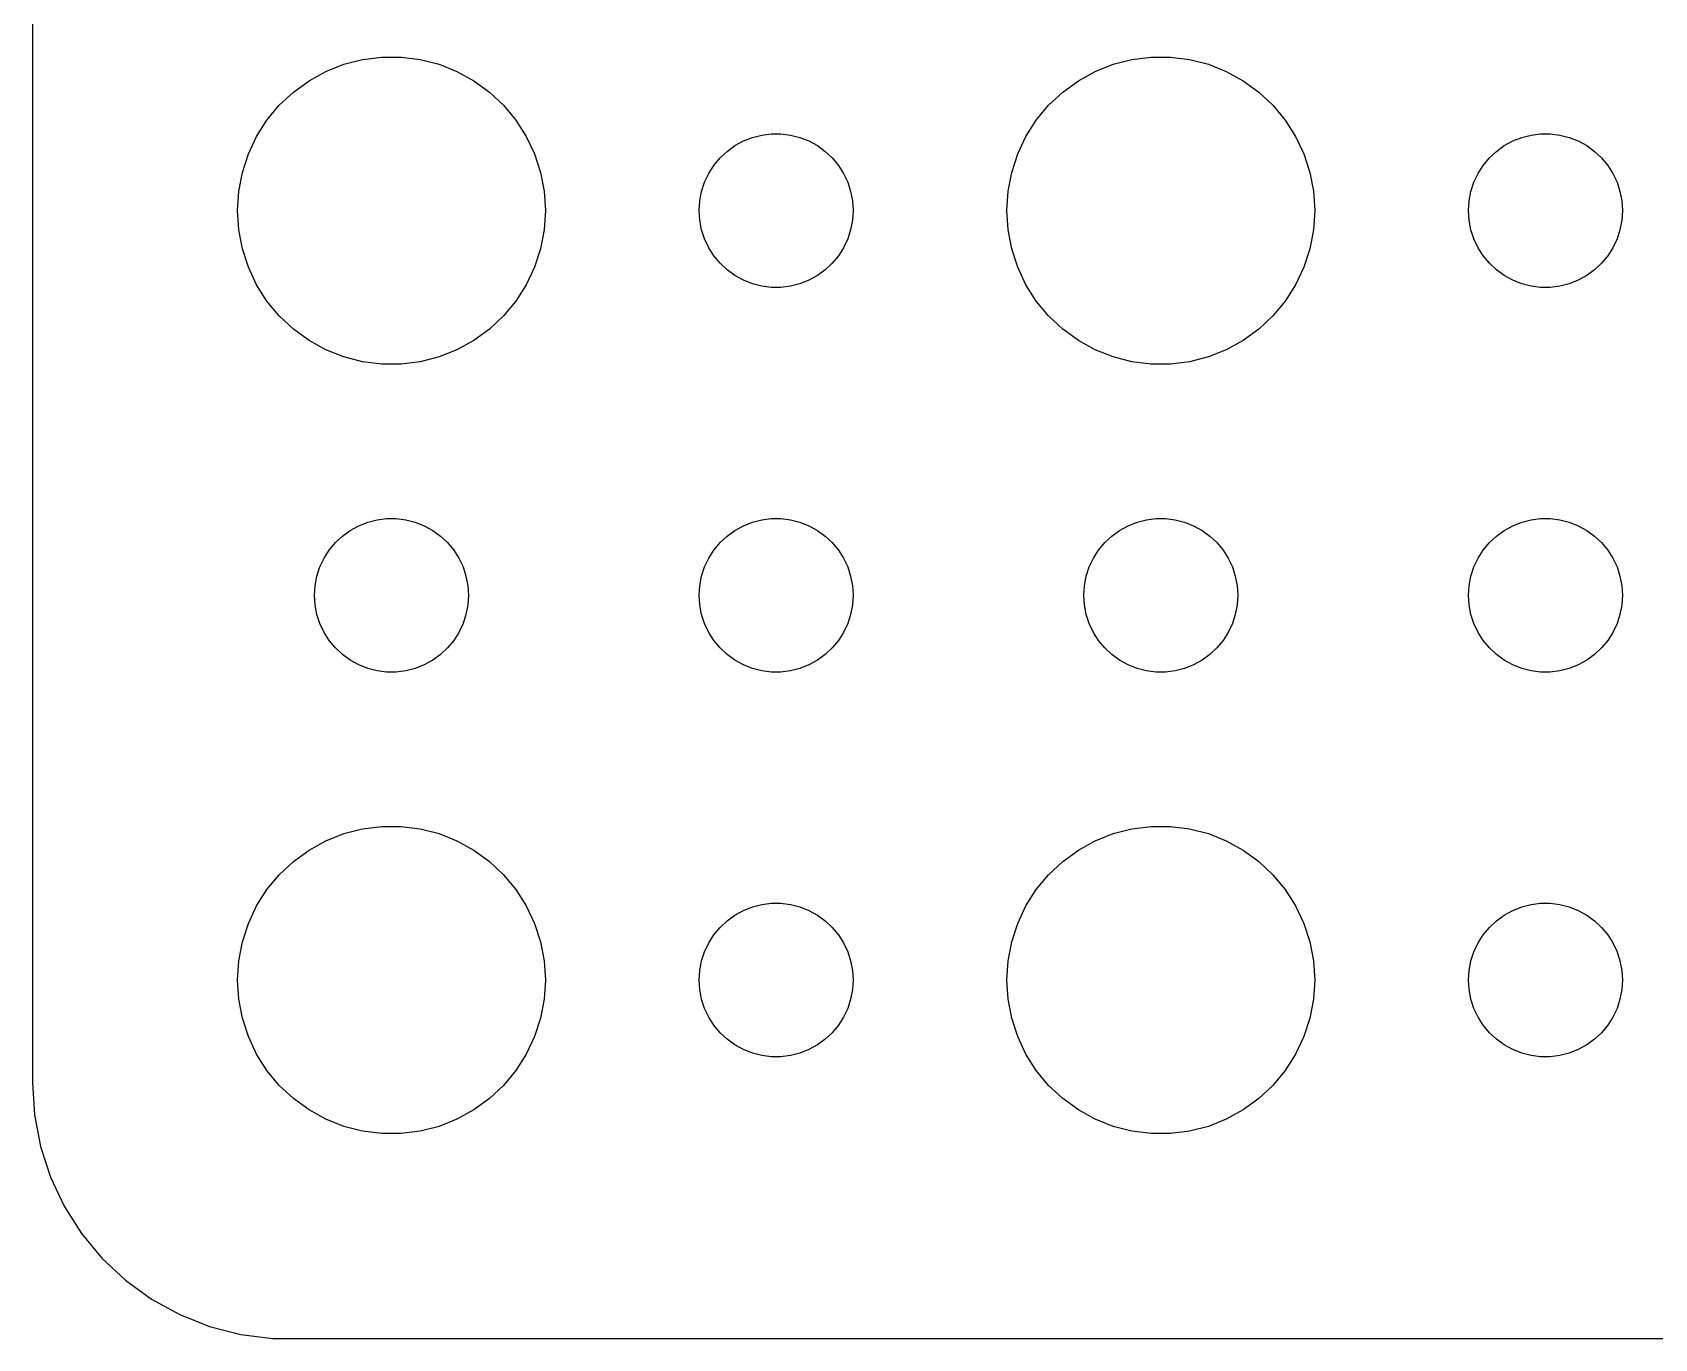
# Model space of a CAD drawing. Header units: metres. Extents: x -134 to 134, y 62 to 166.
# Drawn here: x -134.5 to -102.87, y 62.01 to 87.47 of the extents above; entities that cross this region are included whole.
import ezdxf

# ---------------------------------------------------------------- set-up
doc = ezdxf.new("R2010")
doc.units = ezdxf.units.M

msp = doc.modelspace()

# ---------------------------------------------------------------- linework, layer by layer
for p, q in [((-134.5, 161), (-134.5, 67)), ((-128.062, 86.9469), (-127.688, 86.9941)), ((-127.688, 86.9941), (-127.312, 86.9941)), ((-127.312, 86.9941), (-126.938, 86.9469)), ((-113.062, 86.9469), (-112.688, 86.9941)), ((-112.688, 86.9941), (-112.312, 86.9941)), ((-112.312, 86.9941), (-111.938, 86.9469)), ((-129.107, 86.533), (-128.777, 86.7145)), ((-128.777, 86.7145), (-128.427, 86.8532)), ((-128.427, 86.8532), (-128.062, 86.9469)), ((-126.938, 86.9469), (-126.573, 86.8532)), ((-126.573, 86.8532), (-126.223, 86.7145)), ((-126.223, 86.7145), (-125.893, 86.533)), ((-114.107, 86.533), (-113.777, 86.7145)), ((-113.777, 86.7145), (-113.427, 86.8532)), ((-113.427, 86.8532), (-113.062, 86.9469)), ((-111.938, 86.9469), (-111.573, 86.8532)), ((-111.573, 86.8532), (-111.223, 86.7145)), ((-111.223, 86.7145), (-110.893, 86.533)), ((-129.412, 86.3116), (-129.107, 86.533)), ((-125.893, 86.533), (-125.588, 86.3116)), ((-114.412, 86.3116), (-114.107, 86.533)), ((-110.893, 86.533), (-110.588, 86.3116)), ((-129.927, 85.7634), (-129.687, 86.0536)), ((-129.687, 86.0536), (-129.412, 86.3116)), ((-125.588, 86.3116), (-125.313, 86.0536)), ((-125.313, 86.0536), (-125.073, 85.7634)), ((-114.927, 85.7634), (-114.687, 86.0536)), ((-114.687, 86.0536), (-114.412, 86.3116)), ((-110.588, 86.3116), (-110.313, 86.0536)), ((-110.313, 86.0536), (-110.073, 85.7634)), ((-130.129, 85.4453), (-129.927, 85.7634)), ((-125.073, 85.7634), (-124.871, 85.4453)), ((-115.129, 85.4453), (-114.927, 85.7634)), ((-110.073, 85.7634), (-109.871, 85.4453)), ((-130.289, 85.1044), (-130.129, 85.4453)), ((-124.871, 85.4453), (-124.711, 85.1044)), ((-120.639, 85.3573), (-120.464, 85.4266)), ((-120.464, 85.4266), (-120.281, 85.4734)), ((-120.281, 85.4734), (-120.094, 85.497)), ((-120.094, 85.497), (-119.906, 85.497)), ((-119.906, 85.497), (-119.719, 85.4734)), ((-119.719, 85.4734), (-119.536, 85.4266)), ((-119.536, 85.4266), (-119.361, 85.3573)), ((-115.289, 85.1044), (-115.129, 85.4453)), ((-109.871, 85.4453), (-109.711, 85.1044)), ((-105.639, 85.3573), (-105.464, 85.4266)), ((-105.464, 85.4266), (-105.281, 85.4734)), ((-105.281, 85.4734), (-105.094, 85.497)), ((-105.094, 85.497), (-104.906, 85.497)), ((-104.906, 85.497), (-104.719, 85.4734)), ((-104.719, 85.4734), (-104.536, 85.4266)), ((-104.536, 85.4266), (-104.361, 85.3573)), ((-130.406, 84.7461), (-130.289, 85.1044)), ((-124.711, 85.1044), (-124.594, 84.7461)), ((-121.093, 85.0268), (-120.956, 85.1558)), ((-120.956, 85.1558), (-120.804, 85.2665)), ((-120.804, 85.2665), (-120.639, 85.3573)), ((-119.361, 85.3573), (-119.196, 85.2665)), ((-119.196, 85.2665), (-119.044, 85.1558)), ((-119.044, 85.1558), (-118.907, 85.0268)), ((-115.406, 84.7461), (-115.289, 85.1044)), ((-109.711, 85.1044), (-109.594, 84.7461)), ((-106.093, 85.0268), (-105.956, 85.1558)), ((-105.956, 85.1558), (-105.804, 85.2665)), ((-105.804, 85.2665), (-105.639, 85.3573)), ((-104.361, 85.3573), (-104.196, 85.2665)), ((-104.196, 85.2665), (-104.044, 85.1558)), ((-104.044, 85.1558), (-103.907, 85.0268)), ((-121.314, 84.7226), (-121.214, 84.8817)), ((-121.214, 84.8817), (-121.093, 85.0268)), ((-118.907, 85.0268), (-118.786, 84.8817)), ((-118.786, 84.8817), (-118.686, 84.7226)), ((-106.314, 84.7226), (-106.214, 84.8817)), ((-106.214, 84.8817), (-106.093, 85.0268)), ((-103.907, 85.0268), (-103.786, 84.8817)), ((-103.786, 84.8817), (-103.686, 84.7226)), ((-130.476, 84.376), (-130.406, 84.7461)), ((-124.594, 84.7461), (-124.524, 84.376)), ((-121.453, 84.373), (-121.395, 84.5522)), ((-121.395, 84.5522), (-121.314, 84.7226)), ((-118.686, 84.7226), (-118.605, 84.5522)), ((-118.605, 84.5522), (-118.547, 84.373)), ((-115.476, 84.376), (-115.406, 84.7461)), ((-109.594, 84.7461), (-109.524, 84.376)), ((-106.453, 84.373), (-106.395, 84.5522)), ((-106.395, 84.5522), (-106.314, 84.7226)), ((-103.686, 84.7226), (-103.605, 84.5522)), ((-103.605, 84.5522), (-103.547, 84.373)), ((-130.5, 84), (-130.476, 84.376)), ((-124.524, 84.376), (-124.5, 84)), ((-121.5, 84), (-121.488, 84.188)), ((-121.488, 84.188), (-121.453, 84.373)), ((-118.547, 84.373), (-118.512, 84.188)), ((-118.512, 84.188), (-118.5, 84)), ((-115.5, 84), (-115.476, 84.376)), ((-109.524, 84.376), (-109.5, 84)), ((-106.5, 84), (-106.488, 84.188)), ((-106.488, 84.188), (-106.453, 84.373)), ((-103.547, 84.373), (-103.512, 84.188)), ((-103.512, 84.188), (-103.5, 84)), ((-130.476, 83.624), (-130.5, 84)), ((-124.5, 84), (-124.524, 83.624)), ((-121.488, 83.812), (-121.5, 84)), ((-121.453, 83.627), (-121.488, 83.812)), ((-118.512, 83.812), (-118.547, 83.627)), ((-118.5, 84), (-118.512, 83.812)), ((-115.476, 83.624), (-115.5, 84)), ((-109.5, 84), (-109.524, 83.624)), ((-106.488, 83.812), (-106.5, 84)), ((-106.453, 83.627), (-106.488, 83.812)), ((-103.512, 83.812), (-103.547, 83.627)), ((-103.5, 84), (-103.512, 83.812)), ((-130.406, 83.2539), (-130.476, 83.624)), ((-124.524, 83.624), (-124.594, 83.2539)), ((-121.395, 83.4478), (-121.453, 83.627)), ((-118.547, 83.627), (-118.605, 83.4478)), ((-115.406, 83.2539), (-115.476, 83.624)), ((-109.524, 83.624), (-109.594, 83.2539)), ((-106.395, 83.4478), (-106.453, 83.627)), ((-103.547, 83.627), (-103.605, 83.4478)), ((-130.289, 82.8956), (-130.406, 83.2539)), ((-124.594, 83.2539), (-124.711, 82.8956)), ((-121.314, 83.2774), (-121.395, 83.4478)), ((-121.214, 83.1183), (-121.314, 83.2774)), ((-118.686, 83.2774), (-118.786, 83.1183)), ((-118.605, 83.4478), (-118.686, 83.2774)), ((-115.289, 82.8956), (-115.406, 83.2539)), ((-109.594, 83.2539), (-109.711, 82.8956)), ((-106.314, 83.2774), (-106.395, 83.4478)), ((-106.214, 83.1183), (-106.314, 83.2774)), ((-103.686, 83.2774), (-103.786, 83.1183)), ((-103.605, 83.4478), (-103.686, 83.2774)), ((-130.129, 82.5547), (-130.289, 82.8956)), ((-124.711, 82.8956), (-124.871, 82.5547)), ((-121.093, 82.9732), (-121.214, 83.1183)), ((-120.956, 82.8442), (-121.093, 82.9732)), ((-118.907, 82.9732), (-119.044, 82.8442)), ((-118.786, 83.1183), (-118.907, 82.9732)), ((-115.129, 82.5547), (-115.289, 82.8956)), ((-109.711, 82.8956), (-109.871, 82.5547)), ((-106.093, 82.9732), (-106.214, 83.1183)), ((-105.956, 82.8442), (-106.093, 82.9732)), ((-103.907, 82.9732), (-104.044, 82.8442)), ((-103.786, 83.1183), (-103.907, 82.9732)), ((-129.927, 82.2366), (-130.129, 82.5547)), ((-124.871, 82.5547), (-125.073, 82.2366)), ((-120.804, 82.7335), (-120.956, 82.8442)), ((-120.639, 82.6428), (-120.804, 82.7335)), ((-120.464, 82.5734), (-120.639, 82.6428)), ((-120.281, 82.5266), (-120.464, 82.5734)), ((-119.536, 82.5734), (-119.719, 82.5266)), ((-119.361, 82.6428), (-119.536, 82.5734)), ((-119.196, 82.7335), (-119.361, 82.6428)), ((-119.044, 82.8442), (-119.196, 82.7335)), ((-114.927, 82.2366), (-115.129, 82.5547)), ((-109.871, 82.5547), (-110.073, 82.2366)), ((-105.804, 82.7335), (-105.956, 82.8442)), ((-105.639, 82.6428), (-105.804, 82.7335)), ((-105.464, 82.5734), (-105.639, 82.6428)), ((-105.281, 82.5266), (-105.464, 82.5734)), ((-104.536, 82.5734), (-104.719, 82.5266)), ((-104.361, 82.6428), (-104.536, 82.5734)), ((-104.196, 82.7335), (-104.361, 82.6428)), ((-104.044, 82.8442), (-104.196, 82.7335)), ((-129.687, 81.9464), (-129.927, 82.2366)), ((-125.073, 82.2366), (-125.313, 81.9464)), ((-120.094, 82.503), (-120.281, 82.5266)), ((-119.906, 82.503), (-120.094, 82.503)), ((-119.719, 82.5266), (-119.906, 82.503)), ((-114.687, 81.9464), (-114.927, 82.2366)), ((-110.073, 82.2366), (-110.313, 81.9464)), ((-105.094, 82.503), (-105.281, 82.5266)), ((-104.906, 82.503), (-105.094, 82.503)), ((-104.719, 82.5266), (-104.906, 82.503)), ((-129.412, 81.6885), (-129.687, 81.9464)), ((-125.313, 81.9464), (-125.588, 81.6885)), ((-114.412, 81.6885), (-114.687, 81.9464)), ((-110.313, 81.9464), (-110.588, 81.6885)), ((-129.107, 81.467), (-129.412, 81.6885)), ((-125.588, 81.6885), (-125.893, 81.467)), ((-114.107, 81.467), (-114.412, 81.6885)), ((-110.588, 81.6885), (-110.893, 81.467)), ((-128.777, 81.2855), (-129.107, 81.467)), ((-128.427, 81.1468), (-128.777, 81.2855)), ((-126.223, 81.2855), (-126.573, 81.1468)), ((-125.893, 81.467), (-126.223, 81.2855)), ((-113.777, 81.2855), (-114.107, 81.467)), ((-113.427, 81.1468), (-113.777, 81.2855)), ((-111.223, 81.2855), (-111.573, 81.1468)), ((-110.893, 81.467), (-111.223, 81.2855)), ((-128.062, 81.0531), (-128.427, 81.1468)), ((-127.688, 81.0059), (-128.062, 81.0531)), ((-127.312, 81.0059), (-127.688, 81.0059)), ((-126.938, 81.0531), (-127.312, 81.0059)), ((-126.573, 81.1468), (-126.938, 81.0531)), ((-113.062, 81.0531), (-113.427, 81.1468)), ((-112.688, 81.0059), (-113.062, 81.0531)), ((-112.312, 81.0059), (-112.688, 81.0059)), ((-111.938, 81.0531), (-112.312, 81.0059)), ((-111.573, 81.1468), (-111.938, 81.0531)), ((-128.304, 77.7665), (-128.139, 77.8572)), ((-128.139, 77.8572), (-127.964, 77.9266)), ((-127.964, 77.9266), (-127.781, 77.9734)), ((-127.781, 77.9734), (-127.594, 77.997)), ((-127.594, 77.997), (-127.406, 77.997)), ((-127.406, 77.997), (-127.219, 77.9734)), ((-127.219, 77.9734), (-127.036, 77.9266)), ((-127.036, 77.9266), (-126.861, 77.8572)), ((-126.861, 77.8572), (-126.696, 77.7665)), ((-120.804, 77.7665), (-120.639, 77.8572)), ((-120.639, 77.8572), (-120.464, 77.9266)), ((-120.464, 77.9266), (-120.281, 77.9734)), ((-120.281, 77.9734), (-120.094, 77.997)), ((-120.094, 77.997), (-119.906, 77.997)), ((-119.906, 77.997), (-119.719, 77.9734)), ((-119.719, 77.9734), (-119.536, 77.9266)), ((-119.536, 77.9266), (-119.361, 77.8572)), ((-119.361, 77.8572), (-119.196, 77.7665)), ((-113.304, 77.7665), (-113.139, 77.8572)), ((-113.139, 77.8572), (-112.964, 77.9266)), ((-112.964, 77.9266), (-112.781, 77.9734)), ((-112.781, 77.9734), (-112.594, 77.997)), ((-112.594, 77.997), (-112.406, 77.997)), ((-112.406, 77.997), (-112.219, 77.9734)), ((-112.219, 77.9734), (-112.036, 77.9266)), ((-112.036, 77.9266), (-111.861, 77.8572)), ((-111.861, 77.8572), (-111.696, 77.7665)), ((-105.804, 77.7665), (-105.639, 77.8572)), ((-105.639, 77.8572), (-105.464, 77.9266)), ((-105.464, 77.9266), (-105.281, 77.9734)), ((-105.281, 77.9734), (-105.094, 77.997)), ((-105.094, 77.997), (-104.906, 77.997)), ((-104.906, 77.997), (-104.719, 77.9734)), ((-104.719, 77.9734), (-104.536, 77.9266)), ((-104.536, 77.9266), (-104.361, 77.8572)), ((-104.361, 77.8572), (-104.196, 77.7665)), ((-128.714, 77.3817), (-128.593, 77.5268)), ((-128.593, 77.5268), (-128.456, 77.6558)), ((-128.456, 77.6558), (-128.304, 77.7665)), ((-126.696, 77.7665), (-126.544, 77.6558)), ((-126.544, 77.6558), (-126.407, 77.5268)), ((-126.407, 77.5268), (-126.286, 77.3817)), ((-121.214, 77.3817), (-121.093, 77.5268)), ((-121.093, 77.5268), (-120.956, 77.6558)), ((-120.956, 77.6558), (-120.804, 77.7665)), ((-119.196, 77.7665), (-119.044, 77.6558)), ((-119.044, 77.6558), (-118.907, 77.5268)), ((-118.907, 77.5268), (-118.786, 77.3817)), ((-113.714, 77.3817), (-113.593, 77.5268)), ((-113.593, 77.5268), (-113.456, 77.6558)), ((-113.456, 77.6558), (-113.304, 77.7665)), ((-111.696, 77.7665), (-111.544, 77.6558)), ((-111.544, 77.6558), (-111.407, 77.5268)), ((-111.407, 77.5268), (-111.286, 77.3817)), ((-106.214, 77.3817), (-106.093, 77.5268)), ((-106.093, 77.5268), (-105.956, 77.6558)), ((-105.956, 77.6558), (-105.804, 77.7665)), ((-104.196, 77.7665), (-104.044, 77.6558)), ((-104.044, 77.6558), (-103.907, 77.5268)), ((-103.907, 77.5268), (-103.786, 77.3817)), ((-128.895, 77.0522), (-128.814, 77.2226)), ((-128.814, 77.2226), (-128.714, 77.3817)), ((-126.286, 77.3817), (-126.186, 77.2226)), ((-126.186, 77.2226), (-126.105, 77.0522)), ((-121.395, 77.0522), (-121.314, 77.2226)), ((-121.314, 77.2226), (-121.214, 77.3817)), ((-118.786, 77.3817), (-118.686, 77.2226)), ((-118.686, 77.2226), (-118.605, 77.0522)), ((-113.895, 77.0522), (-113.814, 77.2226)), ((-113.814, 77.2226), (-113.714, 77.3817)), ((-111.286, 77.3817), (-111.186, 77.2226)), ((-111.186, 77.2226), (-111.105, 77.0522)), ((-106.395, 77.0522), (-106.314, 77.2226)), ((-106.314, 77.2226), (-106.214, 77.3817)), ((-103.786, 77.3817), (-103.686, 77.2226)), ((-103.686, 77.2226), (-103.605, 77.0522)), ((-128.988, 76.688), (-128.953, 76.873)), ((-128.953, 76.873), (-128.895, 77.0522)), ((-126.105, 77.0522), (-126.047, 76.873)), ((-126.047, 76.873), (-126.012, 76.688)), ((-121.488, 76.688), (-121.453, 76.873)), ((-121.453, 76.873), (-121.395, 77.0522)), ((-118.605, 77.0522), (-118.547, 76.873)), ((-118.547, 76.873), (-118.512, 76.688)), ((-113.988, 76.688), (-113.953, 76.873)), ((-113.953, 76.873), (-113.895, 77.0522)), ((-111.105, 77.0522), (-111.047, 76.873)), ((-111.047, 76.873), (-111.012, 76.688)), ((-106.488, 76.688), (-106.453, 76.873)), ((-106.453, 76.873), (-106.395, 77.0522)), ((-103.605, 77.0522), (-103.547, 76.873)), ((-103.547, 76.873), (-103.512, 76.688)), ((-129, 76.5), (-128.988, 76.688)), ((-126.012, 76.688), (-126, 76.5)), ((-121.5, 76.5), (-121.488, 76.688)), ((-118.512, 76.688), (-118.5, 76.5)), ((-114, 76.5), (-113.988, 76.688)), ((-111.012, 76.688), (-111, 76.5)), ((-106.5, 76.5), (-106.488, 76.688)), ((-103.512, 76.688), (-103.5, 76.5)), ((-128.988, 76.312), (-129, 76.5)), ((-128.953, 76.127), (-128.988, 76.312)), ((-126.012, 76.312), (-126.047, 76.127)), ((-126, 76.5), (-126.012, 76.312)), ((-121.488, 76.312), (-121.5, 76.5)), ((-121.453, 76.127), (-121.488, 76.312)), ((-118.512, 76.312), (-118.547, 76.127)), ((-118.5, 76.5), (-118.512, 76.312)), ((-113.988, 76.312), (-114, 76.5)), ((-113.953, 76.127), (-113.988, 76.312)), ((-111.012, 76.312), (-111.047, 76.127)), ((-111, 76.5), (-111.012, 76.312)), ((-106.488, 76.312), (-106.5, 76.5)), ((-106.453, 76.127), (-106.488, 76.312)), ((-103.512, 76.312), (-103.547, 76.127)), ((-103.5, 76.5), (-103.512, 76.312)), ((-128.895, 75.9478), (-128.953, 76.127)), ((-128.814, 75.7774), (-128.895, 75.9478)), ((-126.105, 75.9478), (-126.186, 75.7774)), ((-126.047, 76.127), (-126.105, 75.9478)), ((-121.395, 75.9478), (-121.453, 76.127)), ((-121.314, 75.7774), (-121.395, 75.9478)), ((-118.605, 75.9478), (-118.686, 75.7774)), ((-118.547, 76.127), (-118.605, 75.9478)), ((-113.895, 75.9478), (-113.953, 76.127)), ((-113.814, 75.7774), (-113.895, 75.9478)), ((-111.105, 75.9478), (-111.186, 75.7774)), ((-111.047, 76.127), (-111.105, 75.9478)), ((-106.395, 75.9478), (-106.453, 76.127)), ((-106.314, 75.7774), (-106.395, 75.9478)), ((-103.605, 75.9478), (-103.686, 75.7774)), ((-103.547, 76.127), (-103.605, 75.9478)), ((-128.714, 75.6183), (-128.814, 75.7774)), ((-128.593, 75.4732), (-128.714, 75.6183)), ((-126.286, 75.6183), (-126.407, 75.4732)), ((-126.186, 75.7774), (-126.286, 75.6183)), ((-121.214, 75.6183), (-121.314, 75.7774)), ((-121.093, 75.4732), (-121.214, 75.6183)), ((-118.786, 75.6183), (-118.907, 75.4732)), ((-118.686, 75.7774), (-118.786, 75.6183)), ((-113.714, 75.6183), (-113.814, 75.7774)), ((-113.593, 75.4732), (-113.714, 75.6183)), ((-111.286, 75.6183), (-111.407, 75.4732)), ((-111.186, 75.7774), (-111.286, 75.6183)), ((-106.214, 75.6183), (-106.314, 75.7774)), ((-106.093, 75.4732), (-106.214, 75.6183)), ((-103.786, 75.6183), (-103.907, 75.4732)), ((-103.686, 75.7774), (-103.786, 75.6183)), ((-128.456, 75.3442), (-128.593, 75.4732)), ((-128.304, 75.2335), (-128.456, 75.3442)), ((-126.544, 75.3442), (-126.696, 75.2335)), ((-126.407, 75.4732), (-126.544, 75.3442)), ((-120.956, 75.3442), (-121.093, 75.4732)), ((-120.804, 75.2335), (-120.956, 75.3442)), ((-119.044, 75.3442), (-119.196, 75.2335)), ((-118.907, 75.4732), (-119.044, 75.3442)), ((-113.456, 75.3442), (-113.593, 75.4732)), ((-113.304, 75.2335), (-113.456, 75.3442)), ((-111.544, 75.3442), (-111.696, 75.2335)), ((-111.407, 75.4732), (-111.544, 75.3442)), ((-105.956, 75.3442), (-106.093, 75.4732)), ((-105.804, 75.2335), (-105.956, 75.3442)), ((-104.044, 75.3442), (-104.196, 75.2335)), ((-103.907, 75.4732), (-104.044, 75.3442)), ((-128.139, 75.1428), (-128.304, 75.2335)), ((-127.964, 75.0734), (-128.139, 75.1428)), ((-127.781, 75.0266), (-127.964, 75.0734)), ((-127.594, 75.003), (-127.781, 75.0266)), ((-127.406, 75.003), (-127.594, 75.003)), ((-127.219, 75.0266), (-127.406, 75.003)), ((-127.036, 75.0734), (-127.219, 75.0266)), ((-126.861, 75.1428), (-127.036, 75.0734)), ((-126.696, 75.2335), (-126.861, 75.1428)), ((-120.639, 75.1428), (-120.804, 75.2335)), ((-120.464, 75.0734), (-120.639, 75.1428)), ((-120.281, 75.0266), (-120.464, 75.0734)), ((-120.094, 75.003), (-120.281, 75.0266)), ((-119.906, 75.003), (-120.094, 75.003)), ((-119.719, 75.0266), (-119.906, 75.003)), ((-119.536, 75.0734), (-119.719, 75.0266)), ((-119.361, 75.1428), (-119.536, 75.0734)), ((-119.196, 75.2335), (-119.361, 75.1428)), ((-113.139, 75.1428), (-113.304, 75.2335)), ((-112.964, 75.0734), (-113.139, 75.1428)), ((-112.781, 75.0266), (-112.964, 75.0734)), ((-112.594, 75.003), (-112.781, 75.0266)), ((-112.406, 75.003), (-112.594, 75.003)), ((-112.219, 75.0266), (-112.406, 75.003)), ((-112.036, 75.0734), (-112.219, 75.0266)), ((-111.861, 75.1428), (-112.036, 75.0734)), ((-111.696, 75.2335), (-111.861, 75.1428)), ((-105.639, 75.1428), (-105.804, 75.2335)), ((-105.464, 75.0734), (-105.639, 75.1428)), ((-105.281, 75.0266), (-105.464, 75.0734)), ((-105.094, 75.003), (-105.281, 75.0266)), ((-104.906, 75.003), (-105.094, 75.003)), ((-104.719, 75.0266), (-104.906, 75.003)), ((-104.536, 75.0734), (-104.719, 75.0266)), ((-104.361, 75.1428), (-104.536, 75.0734)), ((-104.196, 75.2335), (-104.361, 75.1428)), ((-128.777, 71.7145), (-128.427, 71.8532)), ((-128.427, 71.8532), (-128.062, 71.9469)), ((-128.062, 71.9469), (-127.688, 71.9941)), ((-127.688, 71.9941), (-127.312, 71.9941)), ((-127.312, 71.9941), (-126.938, 71.9469)), ((-126.938, 71.9469), (-126.573, 71.8532)), ((-126.573, 71.8532), (-126.223, 71.7145)), ((-113.777, 71.7145), (-113.427, 71.8532)), ((-113.427, 71.8532), (-113.062, 71.9469)), ((-113.062, 71.9469), (-112.688, 71.9941)), ((-112.688, 71.9941), (-112.312, 71.9941)), ((-112.312, 71.9941), (-111.938, 71.9469)), ((-111.938, 71.9469), (-111.573, 71.8532)), ((-111.573, 71.8532), (-111.223, 71.7145)), ((-129.412, 71.3115), (-129.107, 71.533)), ((-129.107, 71.533), (-128.777, 71.7145)), ((-126.223, 71.7145), (-125.893, 71.533)), ((-125.893, 71.533), (-125.588, 71.3115)), ((-114.412, 71.3115), (-114.107, 71.533)), ((-114.107, 71.533), (-113.777, 71.7145)), ((-111.223, 71.7145), (-110.893, 71.533)), ((-110.893, 71.533), (-110.588, 71.3115)), ((-129.687, 71.0536), (-129.412, 71.3115)), ((-125.588, 71.3115), (-125.313, 71.0536)), ((-114.687, 71.0536), (-114.412, 71.3115)), ((-110.588, 71.3115), (-110.313, 71.0536)), ((-129.927, 70.7634), (-129.687, 71.0536)), ((-125.313, 71.0536), (-125.073, 70.7634)), ((-114.927, 70.7634), (-114.687, 71.0536)), ((-110.313, 71.0536), (-110.073, 70.7634)), ((-130.129, 70.4453), (-129.927, 70.7634)), ((-125.073, 70.7634), (-124.871, 70.4453)), ((-115.129, 70.4453), (-114.927, 70.7634)), ((-110.073, 70.7634), (-109.871, 70.4453)), ((-130.289, 70.1044), (-130.129, 70.4453)), ((-124.871, 70.4453), (-124.711, 70.1044)), ((-120.956, 70.1558), (-120.804, 70.2665)), ((-120.804, 70.2665), (-120.639, 70.3572)), ((-120.639, 70.3572), (-120.464, 70.4266)), ((-120.464, 70.4266), (-120.281, 70.4734)), ((-120.281, 70.4734), (-120.094, 70.497)), ((-120.094, 70.497), (-119.906, 70.497)), ((-119.906, 70.497), (-119.719, 70.4734)), ((-119.719, 70.4734), (-119.536, 70.4266)), ((-119.536, 70.4266), (-119.361, 70.3572)), ((-119.361, 70.3572), (-119.196, 70.2665)), ((-119.196, 70.2665), (-119.044, 70.1558)), ((-115.289, 70.1044), (-115.129, 70.4453)), ((-109.871, 70.4453), (-109.711, 70.1044)), ((-105.956, 70.1558), (-105.804, 70.2665)), ((-105.804, 70.2665), (-105.639, 70.3572)), ((-105.639, 70.3572), (-105.464, 70.4266)), ((-105.464, 70.4266), (-105.281, 70.4734)), ((-105.281, 70.4734), (-105.094, 70.497)), ((-105.094, 70.497), (-104.906, 70.497)), ((-104.906, 70.497), (-104.719, 70.4734)), ((-104.719, 70.4734), (-104.536, 70.4266)), ((-104.536, 70.4266), (-104.361, 70.3572)), ((-104.361, 70.3572), (-104.196, 70.2665)), ((-104.196, 70.2665), (-104.044, 70.1558)), ((-130.406, 69.7461), (-130.289, 70.1044)), ((-124.711, 70.1044), (-124.594, 69.7461)), ((-121.214, 69.8817), (-121.093, 70.0268)), ((-121.093, 70.0268), (-120.956, 70.1558)), ((-119.044, 70.1558), (-118.907, 70.0268)), ((-118.907, 70.0268), (-118.786, 69.8817)), ((-115.406, 69.7461), (-115.289, 70.1044)), ((-109.711, 70.1044), (-109.594, 69.7461)), ((-106.214, 69.8817), (-106.093, 70.0268)), ((-106.093, 70.0268), (-105.956, 70.1558)), ((-104.044, 70.1558), (-103.907, 70.0268)), ((-103.907, 70.0268), (-103.786, 69.8817)), ((-130.476, 69.376), (-130.406, 69.7461)), ((-124.594, 69.7461), (-124.524, 69.376)), ((-121.395, 69.5522), (-121.314, 69.7226)), ((-121.314, 69.7226), (-121.214, 69.8817)), ((-118.786, 69.8817), (-118.686, 69.7226)), ((-118.686, 69.7226), (-118.605, 69.5522)), ((-115.476, 69.376), (-115.406, 69.7461)), ((-109.594, 69.7461), (-109.524, 69.376)), ((-106.395, 69.5522), (-106.314, 69.7226)), ((-106.314, 69.7226), (-106.214, 69.8817)), ((-103.786, 69.8817), (-103.686, 69.7226)), ((-103.686, 69.7226), (-103.605, 69.5522)), ((-130.5, 69), (-130.476, 69.376)), ((-124.524, 69.376), (-124.5, 69)), ((-121.488, 69.188), (-121.453, 69.373)), ((-121.453, 69.373), (-121.395, 69.5522)), ((-118.605, 69.5522), (-118.547, 69.373)), ((-118.547, 69.373), (-118.512, 69.188)), ((-115.5, 69), (-115.476, 69.376)), ((-109.524, 69.376), (-109.5, 69)), ((-106.488, 69.188), (-106.453, 69.373)), ((-106.453, 69.373), (-106.395, 69.5522)), ((-103.605, 69.5522), (-103.547, 69.373)), ((-103.547, 69.373), (-103.512, 69.188)), ((-130.476, 68.624), (-130.5, 69)), ((-124.5, 69), (-124.524, 68.624)), ((-121.5, 69), (-121.488, 69.188)), ((-121.488, 68.812), (-121.5, 69)), ((-118.512, 69.188), (-118.5, 69)), ((-118.5, 69), (-118.512, 68.812)), ((-115.476, 68.624), (-115.5, 69)), ((-109.5, 69), (-109.524, 68.624)), ((-106.5, 69), (-106.488, 69.188)), ((-106.488, 68.812), (-106.5, 69)), ((-103.512, 69.188), (-103.5, 69)), ((-103.5, 69), (-103.512, 68.812)), ((-121.453, 68.627), (-121.488, 68.812)), ((-118.512, 68.812), (-118.547, 68.627)), ((-106.453, 68.627), (-106.488, 68.812)), ((-103.512, 68.812), (-103.547, 68.627)), ((-130.406, 68.2539), (-130.476, 68.624)), ((-124.524, 68.624), (-124.594, 68.2539)), ((-121.395, 68.4478), (-121.453, 68.627)), ((-121.314, 68.2774), (-121.395, 68.4478)), ((-118.605, 68.4478), (-118.686, 68.2774)), ((-118.547, 68.627), (-118.605, 68.4478)), ((-115.406, 68.2539), (-115.476, 68.624)), ((-109.524, 68.624), (-109.594, 68.2539)), ((-106.395, 68.4478), (-106.453, 68.627)), ((-106.314, 68.2774), (-106.395, 68.4478)), ((-103.605, 68.4478), (-103.686, 68.2774)), ((-103.547, 68.627), (-103.605, 68.4478)), ((-130.289, 67.8956), (-130.406, 68.2539)), ((-124.594, 68.2539), (-124.711, 67.8956)), ((-121.214, 68.1183), (-121.314, 68.2774)), ((-121.093, 67.9732), (-121.214, 68.1183)), ((-118.786, 68.1183), (-118.907, 67.9732)), ((-118.686, 68.2774), (-118.786, 68.1183)), ((-115.289, 67.8956), (-115.406, 68.2539)), ((-109.594, 68.2539), (-109.711, 67.8956)), ((-106.214, 68.1183), (-106.314, 68.2774)), ((-106.093, 67.9732), (-106.214, 68.1183)), ((-103.786, 68.1183), (-103.907, 67.9732)), ((-103.686, 68.2774), (-103.786, 68.1183)), ((-130.129, 67.5547), (-130.289, 67.8956)), ((-124.711, 67.8956), (-124.871, 67.5547)), ((-120.956, 67.8442), (-121.093, 67.9732)), ((-120.804, 67.7335), (-120.956, 67.8442)), ((-120.639, 67.6428), (-120.804, 67.7335)), ((-119.196, 67.7335), (-119.361, 67.6428)), ((-119.044, 67.8442), (-119.196, 67.7335)), ((-118.907, 67.9732), (-119.044, 67.8442)), ((-115.129, 67.5547), (-115.289, 67.8956)), ((-109.711, 67.8956), (-109.871, 67.5547)), ((-105.956, 67.8442), (-106.093, 67.9732)), ((-105.804, 67.7335), (-105.956, 67.8442)), ((-105.639, 67.6428), (-105.804, 67.7335)), ((-104.196, 67.7335), (-104.361, 67.6428)), ((-104.044, 67.8442), (-104.196, 67.7335)), ((-103.907, 67.9732), (-104.044, 67.8442)), ((-129.927, 67.2366), (-130.129, 67.5547)), ((-124.871, 67.5547), (-125.073, 67.2366)), ((-120.464, 67.5734), (-120.639, 67.6428)), ((-120.281, 67.5266), (-120.464, 67.5734)), ((-120.094, 67.503), (-120.281, 67.5266)), ((-119.906, 67.503), (-120.094, 67.503)), ((-119.719, 67.5266), (-119.906, 67.503)), ((-119.536, 67.5734), (-119.719, 67.5266)), ((-119.361, 67.6428), (-119.536, 67.5734)), ((-114.927, 67.2366), (-115.129, 67.5547)), ((-109.871, 67.5547), (-110.073, 67.2366)), ((-105.464, 67.5734), (-105.639, 67.6428)), ((-105.281, 67.5266), (-105.464, 67.5734)), ((-105.094, 67.503), (-105.281, 67.5266)), ((-104.906, 67.503), (-105.094, 67.503)), ((-104.719, 67.5266), (-104.906, 67.503)), ((-104.536, 67.5734), (-104.719, 67.5266)), ((-104.361, 67.6428), (-104.536, 67.5734)), ((-129.687, 66.9464), (-129.927, 67.2366)), ((-125.073, 67.2366), (-125.313, 66.9464)), ((-114.687, 66.9464), (-114.927, 67.2366)), ((-110.073, 67.2366), (-110.313, 66.9464)), ((-134.5, 67), (-134.461, 66.3733)), ((-129.412, 66.6885), (-129.687, 66.9464)), ((-125.313, 66.9464), (-125.588, 66.6885)), ((-114.412, 66.6885), (-114.687, 66.9464)), ((-110.313, 66.9464), (-110.588, 66.6885)), ((-129.107, 66.467), (-129.412, 66.6885)), ((-128.777, 66.2855), (-129.107, 66.467)), ((-125.893, 66.467), (-126.223, 66.2855)), ((-125.588, 66.6885), (-125.893, 66.467)), ((-114.107, 66.467), (-114.412, 66.6885)), ((-113.777, 66.2855), (-114.107, 66.467)), ((-110.893, 66.467), (-111.223, 66.2855)), ((-110.588, 66.6885), (-110.893, 66.467)), ((-134.461, 66.3733), (-134.343, 65.7566)), ((-128.427, 66.1468), (-128.777, 66.2855)), ((-128.062, 66.0531), (-128.427, 66.1468)), ((-126.573, 66.1468), (-126.938, 66.0531)), ((-126.223, 66.2855), (-126.573, 66.1468)), ((-113.427, 66.1468), (-113.777, 66.2855)), ((-113.062, 66.0531), (-113.427, 66.1468)), ((-111.573, 66.1468), (-111.938, 66.0531)), ((-111.223, 66.2855), (-111.573, 66.1468)), ((-127.688, 66.0059), (-128.062, 66.0531)), ((-127.312, 66.0059), (-127.688, 66.0059)), ((-126.938, 66.0531), (-127.312, 66.0059)), ((-112.688, 66.0059), (-113.062, 66.0531)), ((-112.312, 66.0059), (-112.688, 66.0059)), ((-111.938, 66.0531), (-112.312, 66.0059)), ((-134.343, 65.7566), (-134.149, 65.1594)), ((-134.149, 65.1594), (-133.882, 64.5912)), ((-133.882, 64.5912), (-133.545, 64.0611)), ((-133.545, 64.0611), (-133.145, 63.5773)), ((-133.145, 63.5773), (-132.687, 63.1474)), ((-132.687, 63.1474), (-132.179, 62.7784)), ((-132.179, 62.7784), (-131.629, 62.4759)), ((-131.629, 62.4759), (-131.045, 62.2447)), ((-131.045, 62.2447), (-130.437, 62.0886)), ((-130.437, 62.0886), (-129.814, 62.0099)), ((-129.814, 62.0099), (129.814, 62.0099))]:
    msp.add_line(p, q)

doc.saveas('drawing.dxf')
